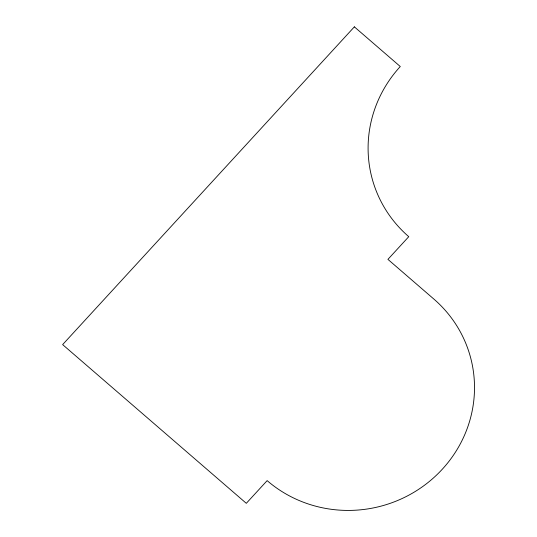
<?xml version="1.0" encoding="UTF-8"?>
<svg xmlns="http://www.w3.org/2000/svg" width="537" height="537" viewBox="0 0 537 537"><rect width="100%" height="100%" fill="white"/><g stroke="black" fill="none" stroke-linecap="round" stroke-linejoin="round"><path stroke-width="0.81" d="M354.36 26.85L62.634 344.606L246.302 503.323L267.144 480.628A124.356 120.234 -16.8 0 0 442.327 469.197A124.356 120.234 -16.8 0 0 433.842 299.049L387.922 259.371L408.764 236.676A124.356 120.234 -16.8 0 1 400.28 66.528L354.36 26.85"/></g></svg>
